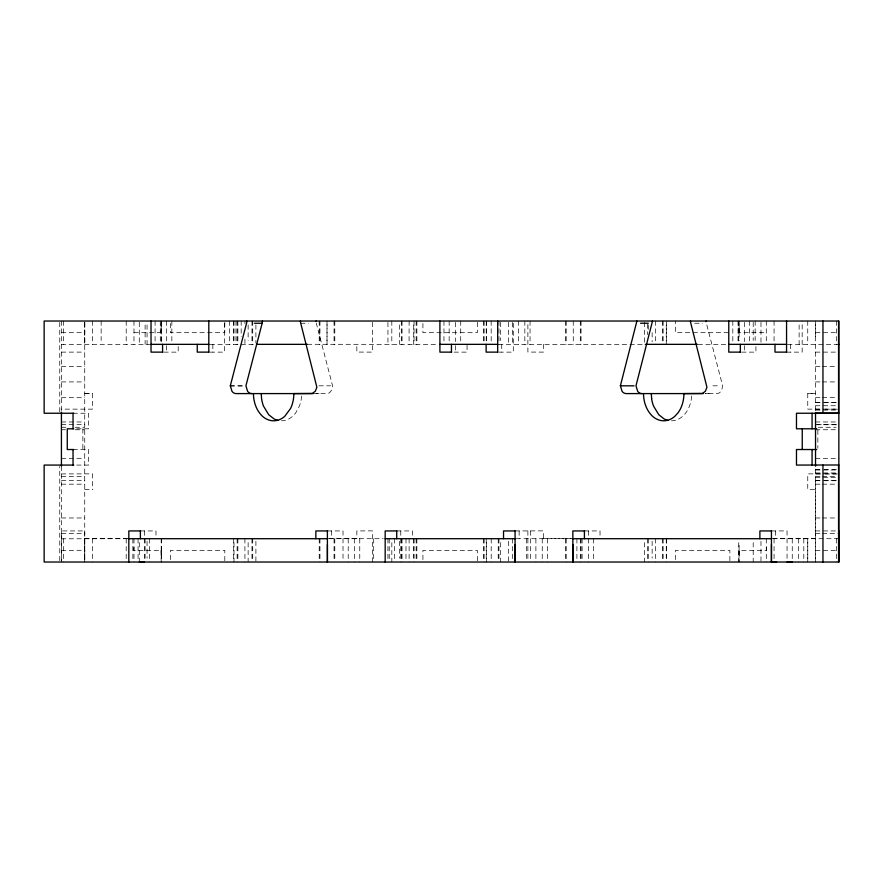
<?xml version="1.0" encoding="UTF-8"?>
<svg xmlns="http://www.w3.org/2000/svg" width="883" height="883" viewBox="0 0 883 883"><rect width="100%" height="100%" fill="white"/><g stroke="black" fill="none" stroke-linecap="round" stroke-linejoin="round"><path stroke-width="0.66" stroke-dasharray="4.42 3.31" d="M59.757 560.661L59.757 466.445M61.413 560.683L61.424 530.937L84.746 530.937L84.735 560.815M84.746 322.317L84.735 344.348L84.735 321.026L84.735 562.029L84.746 538.807M815.528 480.54L815.528 562.029L815.528 466.29M815.528 336.578L815.528 322.317M61.424 550.374L84.746 550.275M133.973 332.692L161.092 332.692L161.192 321.026M766.289 547.449L766.422 550.374L739.17 550.374L739.082 562.029L739.082 542.592M61.413 344.348L149.668 344.348M815.528 550.374L838.85 550.374M161.092 332.692L161.192 329.767M739.082 553.288L739.17 550.374M133.973 547.449L133.852 550.374L161.092 550.374L161.192 553.288M300.706 323.244L308.509 323.244M694.667 323.244L702.471 323.244M61.413 332.692L84.746 332.692M728.409 332.692L675.462 332.692L675.462 321.026M739.082 329.767L739.17 332.692L766.289 332.692M815.528 332.692L838.85 332.692M210.187 344.348L255.54 344.348M307.372 344.293L438.652 344.348M498.52 344.348L645.252 344.348M698.078 344.348L727.89 344.348M787.658 344.348L838.85 344.348M61.424 352.118L84.746 352.118M163.885 352.129L178.189 352.129L178.189 344.348M210.253 352.129L224.414 352.129L224.414 322.394M454.061 352.129L467.063 352.129L467.063 344.348M498.983 352.129L513.288 352.129L513.288 322.394M741.632 352.129L755.936 352.129L755.936 344.348M786.554 352.129L802.161 352.129L802.161 321.026M815.528 352.118L838.85 352.118M61.424 366.379L84.746 366.379M815.528 366.379L821.356 366.379M822.25 366.379L836.521 366.379M61.424 381.92L84.746 381.92M815.528 381.92L821.013 381.92M822.382 381.92L836.102 381.92M318.929 385.816L330.628 385.816M712.89 385.816L718.751 385.816M84.735 393.531L92.516 393.531L92.516 409.138L61.413 409.138M815.528 393.531L807.757 393.531L807.757 409.138L836.146 409.083M84.735 393.586L92.516 393.586M313.145 393.586L326.798 393.586A7.848 5.828 -90 0 0 329.966 392.317L331.644 390.065L332.582 385.816L316.313 323.244M807.757 393.586L815.528 393.586M61.424 397.703L84.746 397.703M815.528 397.615L821.013 397.615M822.382 397.615L836.102 397.615M815.528 402.339L821.356 402.339M824.269 402.339L838.85 402.339M815.528 402.659L838.85 402.659M815.528 405.75L838.85 405.75M815.528 409.193L823.762 409.193M825.13 409.193L838.85 409.193M815.528 410.098L838.85 410.098M73.046 413.244L88.642 413.244L88.642 428.796L73.035 428.796M61.424 421.975L84.746 421.975M815.528 421.975L836.102 421.975M61.424 424.624L84.746 424.624M815.528 424.624L836.102 424.624M816.896 424.745L838.85 424.745M61.424 427.273L66.909 427.273M75.143 427.273L84.746 427.273M818.276 427.273L836.102 427.273M61.424 429.756L65.53 429.756M75.143 429.756L84.746 429.756M815.528 429.756L836.102 429.756M73.035 449.524L88.642 449.524L88.642 465.076L73.046 465.076M61.424 458.31L84.746 458.31M815.528 458.31L838.85 458.432M815.528 469.59L821.356 469.59M824.269 469.59L838.85 469.59M815.528 470.01L838.85 470.01M815.528 472.957L838.85 472.957M61.413 473.917L92.516 473.862L92.516 489.469M836.146 473.862L807.757 473.862L807.757 489.469L815.528 489.414M815.528 473.983L823.762 473.983M825.13 473.983L838.85 473.983M61.424 476.401L84.746 476.401M815.528 476.401L821.013 476.401M822.382 476.401L836.102 476.401M815.528 477.306L838.85 477.306M815.528 480.396L838.85 480.396M61.424 480.628L84.746 480.628M815.528 480.716L821.356 480.716M824.269 480.716L838.85 480.716M61.424 484.171L84.746 484.171M815.528 484.171L821.013 484.171M822.382 484.171L836.102 484.171M84.735 489.469L92.516 489.414M61.424 517.979L84.746 517.979M815.528 517.979L821.013 517.979M822.382 517.979L836.102 517.979M140.375 530.937L155.982 530.937L155.982 537.416M327.405 530.937L343.012 530.937L343.012 560.683M396.732 530.937L412.339 530.937L412.339 537.416M515.076 530.937L543.42 530.871L543.42 538.707M584.414 530.937L600.021 530.937L600.021 537.416M771.444 530.937L787.051 530.937L787.051 560.683M815.528 530.937L838.85 530.937M61.424 533.52L84.746 533.52M815.528 533.52L821.356 533.52M822.382 533.52L838.85 533.52M84.735 538.652L127.34 538.652M329.359 538.652L356.842 538.652M543.42 538.652L572.283 538.652M772.923 538.652L815.528 538.652M61.424 538.807L127.616 538.707M328.344 538.707L383.222 538.707M516.213 538.707L572.305 538.707M772.548 538.707L838.85 538.707M709.071 393.586L704.987 393.575L716.875 393.586A7.826 5.817 90 0 0 720.031 392.328L721.709 390.065L722.647 385.816L706.378 323.244M316.28 393.586L318.995 393.586M739.17 332.692L739.082 321.026L739.082 340.463M161.092 550.374L161.192 562.029L161.192 538.707M744.38 345.65L744.38 352.129M836.62 321.026L836.62 344.348M836.62 538.707L836.62 562.029M817.857 430.087L817.857 448.233M815.528 321.026L815.528 412.162M807.746 321.026L807.746 344.348M803.806 538.707L803.806 562.029M799.126 324.911L799.126 344.348M798.607 538.707L798.607 562.029M792.25 538.707L792.25 562.029M790.605 344.348L790.605 352.129M775.495 530.937L775.495 538.707M774.06 321.026L774.06 344.348M774.06 538.707L774.06 562.029M766.289 321.026L766.289 344.348M766.289 538.707L766.289 562.029M760.98 322.317L760.98 344.348M760.98 541.301L760.98 562.029M755.153 321.026L755.153 340.463M753.199 322.317L753.199 340.463M753.199 542.592L753.199 562.029M749.59 321.026L749.59 341.754M744.38 322.394L744.38 341.611M738.751 321.026L738.751 344.348M738.751 542.592L738.751 562.029M738.033 321.026L738.033 341.754M732.824 321.026L732.824 341.754M729.877 560.738L729.877 550.374L675.462 550.374L675.462 562.029M666.588 321.026L666.588 344.348M666.588 538.707L666.588 562.029M666.257 324.911L666.257 344.348M666.257 538.707L666.257 558.144M663.133 321.026L663.133 344.348M663.133 538.707L663.133 561.058M662.393 321.026L662.393 344.348M662.393 538.707L662.393 560.738M655.374 321.026L655.374 344.348M655.374 538.707L655.374 562.029M652.14 332.692L652.14 341.754M652.14 541.301L652.14 558.144M648.299 324.911L648.299 330.099M648.299 538.707L648.299 562.029M647.559 323.94L647.559 334.635M647.559 538.707L647.559 561.058M644.358 322.317L644.358 344.348M644.358 542.592L644.358 562.029M593.663 538.707L593.663 560.738M588.464 530.937L588.464 562.029M582.107 538.707L582.107 560.738M581.047 321.026L581.047 344.348M581.047 538.707L581.047 561.058M580.308 321.026L580.308 344.348M580.308 538.707L580.308 562.029M576.908 538.707L576.908 560.738M573.233 321.026L573.288 344.348M566.213 321.026L566.213 344.348M566.213 538.707L566.213 562.029M565.473 321.026L565.473 344.348M565.473 538.707L565.473 561.058M547.449 538.707L547.449 562.029M543.42 344.293L543.42 352.118L527.879 352.063L527.879 321.026M542.239 538.707L542.239 562.029M535.893 538.707L535.893 562.029M530.683 530.937L530.683 560.683M530.043 321.026L530.043 344.348M527.879 530.871L527.879 560.683M526.577 538.707L526.577 560.86M524.844 321.026L524.844 344.348M519.127 530.937L519.127 538.707M518.487 321.026L518.487 344.348M512.328 322.394L512.328 344.348M512.328 538.707L512.328 560.661M508.442 322.317L508.442 344.348M508.442 541.301L508.442 562.029M501.732 344.348L501.732 352.129M500.661 322.317L500.661 340.463M500.672 542.592L500.672 562.029M498.961 321.026L498.961 344.348M498.961 538.707L498.961 561.058M498.222 538.707L498.222 560.738M491.147 321.026L491.202 344.348M491.202 538.707L491.202 562.029M486.544 321.026L486.544 340.463M486.544 542.592L486.544 562.029M486.213 321.026L486.213 344.348M486.224 538.707L486.224 562.029M484.127 321.026L484.127 344.348M484.127 538.707L484.127 562.029M483.387 321.026L483.387 344.348M483.387 538.707L483.387 561.058M477.339 322.317L477.339 332.692L422.924 332.692L422.924 321.026M477.339 560.738L477.339 550.374L422.924 550.374L422.924 562.029M460.716 321.026L460.716 341.754M455.507 322.394L455.507 341.611M455.507 345.65L455.507 352.129M449.16 321.026L449.16 341.754M443.95 321.026L443.95 341.754M416.886 321.026L416.875 344.348M416.875 538.707L416.886 561.058M416.136 321.026L416.136 344.348M416.136 538.707L416.136 560.738M414.05 321.026L414.05 344.348M414.05 538.707L414.05 562.029M413.719 324.911L413.719 344.348M413.719 538.707L413.719 558.144M409.116 321.026L409.061 344.348M409.116 538.707L409.116 562.029M405.992 538.707L405.992 560.738M402.041 321.026L402.041 344.348M402.041 538.707L402.041 562.029M401.301 321.026L401.301 344.348M401.301 538.707L401.301 561.058M400.783 530.937L400.783 562.029M399.602 324.911L399.602 344.348M399.602 541.301L399.602 558.144M394.436 538.707L394.436 560.738M391.82 321.026L391.82 344.348M391.831 542.592L391.831 562.029M389.226 538.707L389.226 560.738M387.935 322.394L387.935 344.348M387.935 538.707L387.935 560.661M373.686 538.707L373.686 560.86M372.394 322.317L372.394 352.118L356.842 352.063L356.842 344.293M372.394 562.029L372.394 530.871L356.842 530.937L356.842 538.707M359.767 538.707L359.767 562.029M354.569 538.707L354.569 562.029M348.211 538.707L348.211 562.029M334.8 321.026L334.8 344.348M334.8 538.707L334.8 561.058M334.05 321.026L334.05 344.348M334.05 538.707L334.05 560.738M331.456 530.937L331.456 538.707M319.955 321.026L319.955 344.348M319.955 538.707L319.955 562.029M319.216 321.026L319.216 344.348M319.216 538.707L319.216 561.058M255.904 324.911L255.904 343.057M255.904 541.301L255.904 562.029M252.715 321.026L252.715 344.348M252.715 538.707L252.715 561.058M251.975 321.026L251.975 344.348M251.975 538.707L251.975 560.738M248.134 324.911L248.134 340.463M248.134 542.592L248.134 562.029M244.955 321.026L244.955 323.62M244.955 339.171L244.9 344.348M244.9 538.707L244.955 562.029M241.169 321.026L241.169 336.578M237.88 321.026L237.88 344.348M237.88 538.707L237.88 562.029M237.13 321.026L237.13 344.348M237.13 538.707L237.13 561.058M235.971 321.026L235.971 344.348M234.006 321.026L234.006 340.463M234.006 542.592L234.006 562.029M233.686 321.026L233.686 344.348M233.686 538.707L233.686 562.029M229.613 321.026L229.613 344.348M224.801 322.317L224.801 332.692L170.386 332.692L170.386 321.026M224.812 560.738L224.812 550.374L170.386 550.374L170.386 562.029M212.858 344.348L212.858 352.129M171.843 321.026L171.843 341.754M166.633 321.026L166.633 341.611M166.633 345.65L166.644 352.129M161.512 321.026L161.512 344.348M161.512 538.707L161.512 562.029M161.181 321.997L161.181 344.348M160.287 321.026L160.287 341.754M155.088 321.026L155.088 341.754M149.624 538.707L149.624 562.029M147.064 324.911L147.064 344.348M147.064 541.301L147.064 558.144M145.11 324.911L145.11 344.348M145.11 538.707L145.11 558.144M144.426 530.937L144.426 562.029M139.293 322.317L139.293 344.348M139.293 542.592L139.293 562.029M138.068 538.707L138.068 560.738M133.973 321.026L133.973 344.348M133.973 538.707L133.973 562.029M132.869 538.707L132.869 560.738M126.203 321.026L126.203 344.348M126.203 538.707L126.203 562.029M101.137 321.026L101.137 340.463M92.516 321.026L92.516 344.348M92.516 538.707L92.516 562.029M82.87 428.796L82.87 449.524M63.642 321.026L63.642 344.348M63.642 538.707L63.642 562.029M61.413 321.026L61.424 413.255M61.424 466.379L61.424 562.029M59.757 322.405L59.757 411.864M301.589 396.026A27.439 20.397 90 0 1 300.893 401.07A26.832 19.945 -90 0 1 299.403 406.081L295.739 412.825A26.38 19.603 -90 0 1 290.728 417.747L288.884 418.884A27.274 20.265 -90 0 1 281.445 420.794M691.654 396.026A27.439 20.397 -90 0 1 690.959 401.07A27.196 20.21 -90 0 1 689.48 406.081A26.998 20.066 90 0 1 685.815 412.825A26.545 19.724 90 0 1 680.804 417.747L678.961 418.884A27.274 20.265 90 0 1 671.51 420.794M807.746 538.707L807.746 562.029L807.757 538.707M327.03 344.348L327.03 321.026L326.975 344.348"/><path stroke-width="1.32" d="M73.035 428.796L73.046 413.244M327.405 544.535L327.405 562.029L327.405 530.937M515.087 544.535L515.076 562.029L515.076 530.937M572.857 544.535L572.857 562.029L572.857 530.937L584.557 530.937M776.643 562.029L771.444 562.029L771.444 544.535M812.073 465.076L812.084 449.524M73.764 465.076L44.15 465.076L44.15 562.029L838.85 562.029L838.85 530.937M636.897 321.026L620.385 385.816L622.074 391.312A7.792 5.784 -90 0 0 626.157 393.586L703.21 393.586M652.504 321.026L635.981 385.816L637.681 391.312A7.792 5.784 -90 0 0 641.764 393.586M251.699 393.586A7.792 5.784 90 0 1 247.604 391.312L245.916 385.816L262.295 322.703A7.892 5.861 -90 0 0 262.428 321.026M313.145 393.586L236.092 393.586A7.792 5.784 90 0 1 231.997 391.312L230.308 385.816L246.688 322.703A7.892 5.872 90 0 0 246.832 321.026M254.381 323.244L262.185 323.244M640.55 323.244L648.354 323.244M151.026 344.348L208.962 344.348M256.489 344.348L307.372 344.348M439.9 344.348L497.835 344.348M645.252 344.348L697.338 344.348M728.773 321.026L728.773 344.348L786.698 344.348M838.287 344.348L838.85 344.348M162.737 352.129L151.037 352.129L151.026 321.026M208.962 352.129L197.251 352.129L197.251 344.348M451.61 352.129L439.911 352.129L439.9 321.026M497.835 352.129L486.125 352.129L486.125 344.348M740.484 352.129L728.784 352.129L728.773 344.348M786.698 352.129L774.998 352.129L774.998 344.348M230.308 385.816L234.216 385.816M238.112 385.816L242.019 385.816M620.385 385.816L634.038 385.816M815.528 413.167L838.85 413.167M73.764 413.255L44.15 413.244L44.15 321.026L838.85 321.026L838.85 562.029M73.764 428.796L67.263 428.796L67.263 449.524L73.764 449.524M816.698 428.796L796.477 428.796L796.477 413.244L838.563 413.244L838.563 321.026M816.698 449.524L796.477 449.524L796.477 465.076L838.85 464.988M140.518 530.937L128.819 530.937L128.819 562.029M327.549 530.937L315.849 530.937L315.849 538.707M396.886 530.937L385.176 530.937L385.176 562.029M515.231 530.937L503.531 530.937L503.531 538.707M771.599 530.937L759.888 530.937L759.888 538.707M128.819 538.707L327.549 538.707M385.176 538.707L515.231 538.707M572.857 538.707L771.599 538.707M838.287 538.707L838.85 538.807M139.227 562.029L144.426 562.029M787.051 562.029L792.25 562.029M651.632 398.542L651.29 393.586M643.486 393.586C643.586 401.953 646.4 410.562 652.647 416.368A27.252 20.254 90 0 0 674.778 416.368L678.012 412.825A27.185 20.21 -90 0 0 683.928 393.586L702.316 393.454L705.351 391.312L706.941 387.229L690.661 322.703A7.892 5.872 -90 0 1 690.528 321.026M253.421 393.586C253.509 401.953 256.335 410.562 262.571 416.368A27.252 20.254 90 0 0 284.712 416.368L290.573 408.476A27.252 20.254 -90 0 0 293.862 393.586L312.251 393.454L315.275 391.312L316.876 387.229L300.595 322.703A7.892 5.861 -90 0 1 300.463 321.026M261.225 393.586L261.567 398.542A27.329 20.309 90 0 0 263.487 406.081L268.697 414.712L274.006 418.884A27.274 20.265 -90 0 0 277.77 420.341M812.073 413.244L812.084 428.796M786.554 352.129L786.554 321.026M497.681 352.129L497.681 321.026M73.035 449.524L73.046 465.076M838.563 465.076L838.563 562.029M822.956 321.026L822.956 413.244M822.956 465.076L822.956 562.029M815.528 413.078L815.528 466.202M802.25 428.796L802.25 449.524M771.444 530.937L771.444 562.029M740.329 344.348L740.329 352.129M584.414 530.937L584.414 538.707M451.456 344.348L451.456 352.129M396.732 530.937L396.732 538.707M208.807 321.026L208.807 352.129M162.582 344.348L162.582 352.129M140.375 530.937L140.375 538.707M61.424 412.162L61.424 466.092M706.146 321.589A7.881 5.861 -90 0 1 706.135 321.026M316.081 321.589A7.892 5.861 -90 0 1 316.07 321.026M667.835 420.341A27.274 20.265 90 0 1 664.071 418.884L658.773 414.712L653.552 406.081A27.274 20.265 90 0 1 651.599 398.509"/></g></svg>
